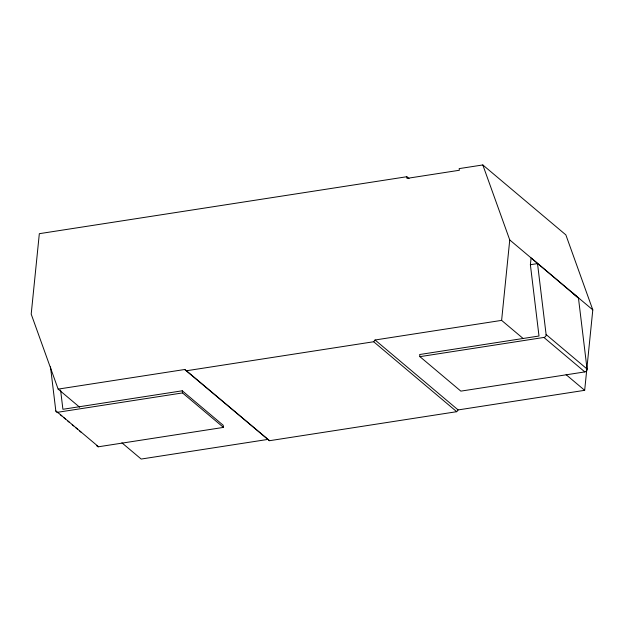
<?xml version="1.0" encoding="UTF-8"?>
<svg xmlns="http://www.w3.org/2000/svg" width="624" height="624" viewBox="0 0 624 624"><rect width="100%" height="100%" fill="white"/><g stroke="black" fill="none" stroke-linecap="round" stroke-linejoin="round"><path stroke-width="0.94" d="M523.123 338.489L501.618 320.377L509.746 239.944L482.812 164.947L459.17 168.613L459.365 170.266L407.004 178.378L406.809 176.725L39.328 233.68L31.2 314.114L58.141 389.111L79.646 407.222M58.141 389.111L184.688 369.502L269.506 440.708L456.721 411.692L458.125 409.929L584.672 390.32L592.8 309.886L565.859 234.889L482.812 164.947M530.377 264.709L531.11 257.938L578.464 298.077L587.051 369.002A2.582 2.496 -49.9 0 1 584.836 371.912L460.855 391.131L419.913 356.655L419.656 354.518L539.003 336.016L530.377 264.709L537.521 263.601L546.109 334.526L587.051 369.002M184.688 369.502L186.451 370.765L373.675 341.749L375.071 339.994L501.618 320.377M96.759 445.403A1.646 1.591 -49.9 0 0 98.561 446.761L223.462 427.401L223.197 425.272L182.263 390.796L62.907 409.289L60.575 390.016M50.489 366.865L55.825 410.927A1.646 1.591 -49.9 0 0 57.619 412.285L182.52 392.925L223.462 427.401M419.913 356.655L543.894 337.436A2.582 2.496 -49.9 0 0 546.109 334.526M267.735 439.436L141.188 459.053L121.906 442.814M509.746 239.944L592.8 309.886M406.809 176.725L409.032 178.604M543.894 337.436L584.836 371.912M566.132 374.704L584.672 390.32M375.071 339.994L458.125 409.929M373.675 341.749L456.721 411.692M186.451 370.765L269.506 440.708M57.619 412.285L98.561 446.761M55.825 410.927L58.055 412.807M60.286 414.687L61.776 415.943M64.007 417.823L65.497 419.078M67.727 420.958L69.217 422.214M72.197 424.718L73.687 425.974M75.917 427.853L77.407 429.109M79.638 430.989L81.128 432.245M572.036 292.399L578.464 298.077M182.263 390.796L182.52 392.925"/></g></svg>
